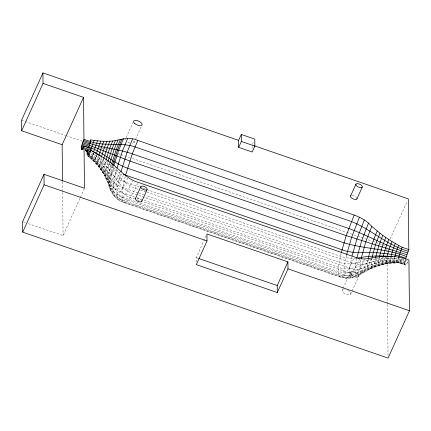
<?xml version="1.0" encoding="UTF-8"?>
<svg xmlns="http://www.w3.org/2000/svg" width="431" height="431" viewBox="0 0 431 431"><rect width="100%" height="100%" fill="white"/><g stroke="black" fill="none" stroke-linecap="round" stroke-linejoin="round"><path stroke-width="0.32" stroke-dasharray="2.15 1.62" d="M111.462 164.502C105.854 178.499 107.648 197.333 124.203 202.662L340.619 277.268L346.093 278.372L347.698 277.823L353.188 277.472L351.664 277.99L350.532 277.343C348.183 270.857 350.678 263.729 351.755 257.199M146.874 192.188L351.831 262.84C362.115 267.662 371.56 260.663 381.613 259.295C390.475 258.228 399.898 257.738 408.227 261.498L406.331 264.521L405.42 265.108L404.86 263.675L405.366 259.861L399.844 257.959M90.268 150.16C90.23 152.165 89.093 154.46 87.304 155.44L86.739 154.007L87.644 148.56M405.081 261.348C393.358 256.644 380.19 258.169 368.015 260.146L367.46 265.911L368.106 269.019L368.855 269.45C380.223 264.79 393.88 259.699 405.83 264.968M83.738 148.323L89.869 150.441L89.432 153.097C98.047 158.576 105.843 165.38 112.227 173.364C117.825 181.165 122.668 190.448 132.705 193.271L349.121 267.877C360.3 272.855 369.717 263.885 380.255 261.816C389.215 260.087 398.998 258.745 407.548 262.759M356.766 258.255L355.198 267.699L355.025 271.271C363.532 266.644 372.95 263.691 382.502 262.129C389.963 261.278 397.888 260.071 404.86 263.675M360.941 259.807L359.901 268.702L360.111 271.029L360.682 272.473L361.598 272.995C369.938 271.056 373.882 265.496 376.942 258.121M371.834 258.39L371.123 264.693L371.285 266.423L371.705 267.5L372.384 267.888C376.619 265.808 377.982 260.421 380.196 256.574M375.541 257.792L374.862 263.653L375.385 266.175L375.994 266.525C381.742 266.331 383.859 260.636 385.95 256.273M379.366 257.021L378.655 262.797L378.784 264.192L379.668 265.372L387.183 263.691L398.675 262.781L400.162 261.45L401.476 259.176M383.315 256.03L382.502 262.129L382.917 264.144L383.401 264.424C386.262 263.061 387.243 259.489 388.724 256.898M387.103 256.224L386.381 261.649L386.747 263.443L387.183 263.691L389.301 261.795L392.162 256.472M390.928 256.542L390.281 261.358L390.367 262.339L390.992 263.169L392.873 261.488L395.421 256.763M394.769 256.978L394.252 260.087L394.489 262.673L394.828 262.867L395.852 262.204L397.975 258.815M398.621 257.539L398.109 261.348L398.368 262.608L405.42 265.108M90.688 150.16L89.729 155.106L89.966 157.692C97.665 164.383 103.812 172.831 107.809 182.216L108.639 182.696C111.139 189.101 112.944 196.229 119.198 200.151C126.482 196.617 128.891 187.415 132.689 180.799M93.344 152.838L92.52 157.369L92.784 160.278C99.599 166.452 104.852 174.323 108.639 182.696C113.816 180.147 115.486 173.564 118.196 168.855M96.361 153.474L95.149 159.739L95.445 163.02L96.463 163.069L97.174 162.433L100.612 156.572M98.979 155.176L97.616 162.223L97.648 165.138L98.44 166.188C101.296 164.825 102.282 161.253 103.763 158.662M101.441 156.895L100.224 162.498L99.82 166.673L99.949 168.068L100.832 169.248C103.919 167.81 105.019 163.985 106.613 161.199M103.607 159.184C102.826 163.36 101.08 167.885 102.449 172.088L103.057 172.438C106.511 170.832 107.734 166.56 109.517 163.446M115.341 167.233C112.997 171.328 111.478 177.001 106.969 179.172L106.215 178.741C104.485 173.327 106.813 167.514 107.804 162.148L109.566 163.909C106.22 173.488 106.592 181.974 110.869 191.089L111.909 191.687C118.051 188.751 120.147 181.058 123.331 175.492M125.243 176.446C123.702 184.705 120.271 193.664 122.991 201.967L124.203 202.662C131.789 198.933 134.235 189.284 138.206 182.388M341.029 253.67C339.703 261.089 336.832 269.165 339.402 276.567L340.619 277.268C347.849 273.798 350.306 264.726 354.061 258.164M346.497 255.179C345.193 262.468 342.37 270.409 344.897 277.683L346.093 278.372L351.664 277.99L353.425 277.381M112.496 165.693C111.02 173.03 107.82 180.982 110.094 188.417L111.069 188.977C116.79 186.251 118.757 179.097 121.72 173.909M113.563 166.409C111.704 173.914 109.436 181.64 110.223 189.446L113.164 193.961L113.87 195.76L115.007 196.407C121.898 193.066 124.187 184.36 127.781 178.1M116.93 168.37C114.84 176.699 112.302 185.287 113.164 193.961L117.259 197.57L122.232 200.032L338.642 274.639L344.153 275.786L349.821 275.544L351.637 275M28.301 223.614L63.093 235.612L80.091 197.964M80.365 197.36L84.201 188.859M126.186 137.559L132.818 122.862M133.987 142.817L141.174 126.897M196.299 262.08L196.25 257.63L206.395 235.164M252.383 144.428L253.719 141.47M342.359 290.133L342.914 288.905M343.189 288.296L349.552 274.208M350.715 294.168L351.82 291.717M352.1 291.103L357.902 278.243M390.19 238.93L407.187 201.288M90.806 150.376L90.106 151.836C98.807 156.879 106.92 162.999 113.903 170.25C120.728 178.919 128.508 187.399 139.87 189.775M93.974 152.746L91.975 156.394L90.763 157.73L89.966 157.692L87.003 155.268L88.253 151.89L88.42 148.506L87.251 150.198L95.801 155.801L102.95 161.921L108.493 168.376L111.721 173.785L114.802 176.839L118.988 179.533L123.988 181.688L139.261 186.952M97.147 155.015L95.046 158.818L93.166 160.499L87.304 155.44L88.452 152.003L89.869 150.441M112.399 165.52C110.379 169.054 109.011 173.914 105.105 175.746L104.426 175.358C100.369 167.217 93.958 160.354 86.814 154.783L88.123 151.567L85.058 150.511M120.093 172.195C117.318 177.055 115.476 183.757 110.12 186.305L109.205 185.783L108.639 184.333M359.853 258.444L357.11 264.192L352.569 272.139M364.723 259.079L359.594 269.23L357.218 273.028C365.795 270.372 373.257 264.559 382.34 262.98C390.427 261.461 399.225 259.898 406.907 263.777M368.37 259.963L362.029 271.616L358.35 275.684M371.57 258.891C368.591 265.189 365.402 272.047 358.845 275.339M382.733 256.946L378.978 263.858L376.813 266.245L368.855 269.45L361.598 272.995L359.529 274.402M350.43 275.086L347.698 277.823L342.252 276.707L125.841 202.107C113.45 198.465 112.087 184.786 106.015 175.439C101.22 167.675 94.992 160.811 87.714 155.3L88.727 151.911L85.047 150.645M350.807 274.601L351.944 273.135L353.921 273.092M356.135 274.412L355.058 275.802L356.933 275.183M360.057 274.154C367.433 268.928 376.037 265.431 384.861 263.481C391.989 262.258 399.629 260.922 406.331 264.521M357.466 275.808L359.018 274.752M356.879 272.952L355.263 273.917L355.914 275.565L356.976 274.876M357.504 274.536C365.262 269.65 373.968 266.175 382.917 264.144C390.265 262.867 398.179 261.186 405.118 264.93M357.418 272.634C365.224 268.244 373.817 265.124 382.615 263.373C390.023 262.263 397.964 260.755 404.93 264.451M352.326 276.75L350.532 277.343L344.897 277.683L339.402 276.567L122.991 201.967L118.008 199.467C115.255 190.863 118.951 181.629 120.529 173.1C115.923 171.226 112.539 167.74 109.566 163.909M352.24 274.822L355.263 273.917M368.015 260.146C358.587 262.242 348.851 266.105 339.256 262.22L145.753 195.518M351.464 275.975L349.67 276.061L344.256 274.919L127.845 200.313C115.627 196.789 113.515 183.541 107.136 174.436C102.034 166.872 95.596 160.219 88.215 154.853L89.061 151.615L85.381 150.344M356.103 258.277L351.459 258.422L345.877 257.749L340.398 256.289L148.172 190.023M349.557 272.645L343.873 272.737L338.362 271.535L121.946 196.935C110.034 193.815 109.285 181.365 103.844 172.551C99.464 165.299 93.559 159.023 86.739 154.007L88.08 151.049L85.009 149.993M349.557 272.607L346.567 271.945L142.887 201.724M350.15 272.737L351.944 273.135M21.55 120.271L24.734 121.37M25.37 121.585L65.469 135.409M66.105 135.63L82.019 141.115M99.205 147.041L100.477 147.477M101.113 147.698L103.02 148.356M103.661 148.576L105.568 149.234M106.204 149.455L108.116 150.112M118.299 153.625L120.206 154.282M120.842 154.503L129.753 157.574M132.301 158.452L346.163 232.174M346.799 232.395L356.987 235.908M357.622 236.123L372.26 241.171M372.896 241.392L375.444 242.27M376.08 242.491L378.628 243.364M379.264 243.585L381.807 244.463M382.442 244.684L384.991 245.562M85.413 147.908L89.707 149.39M85.16 148.442L88.226 149.498L86.965 151.68L95.396 157.913L102.373 164.895L107.707 172.422L110.745 178.843L113.73 182.372L117.857 185.362L122.84 187.614L138.114 192.883M85.047 149.293L88.113 150.354L86.793 152.962L95.149 159.739L102.028 167.465L107.238 175.929L110.158 183.229L113.094 187.162L117.184 190.41L122.151 192.749L134.881 197.139M85.149 149.638L89.443 151.119L88.791 154.109C97.32 159.96 104.808 167.336 110.648 175.88C116.02 185.901 122.253 196.719 134.612 198.874M85.182 150.828L88.452 152.003L85.386 150.947M404.908 262.63C395.502 258.374 384.835 260.125 374.965 261.558C362.686 263.239 351.227 272.236 338.567 267.355L135.523 197.36M143.081 188.266L145.63 189.144M140.506 189.99L146.238 191.967M138.755 193.104L145.118 195.297M137.155 199.752L140.339 200.846M196.25 257.63L198.152 258.288M23.242 221.873L25.768 222.741M88.15 148.83L90.176 149.896M355.914 275.565L356.954 276.158M107.319 161.706L105.859 160.391C103.262 168.548 102.939 174.889 107.809 182.216M386.909 246.888L386.93 248.897M386.936 249.571L386.957 251.58M387.011 256.935L387.501 303.828M387.507 304.496L388.04 355.408M252.13 146.292L252.162 149.471M62.533 181.747L62.635 191.843M62.646 192.517L63.093 235.612M136.993 197.942A3.486 1.557 24.3 0 1 140.905 199.553M352.122 195.469A3.486 1.557 24.3 0 1 356.55 197.608M347.634 290.375A4.644 2.074 24.3 0 1 350.091 294.653A4.644 2.074 24.3 0 1 343.017 292.213A4.644 2.074 24.3 0 1 345.398 289.6M133.535 140.969A4.644 2.074 24.3 0 1 131.988 143.485M129.833 143.038A4.644 2.074 24.3 0 1 127.668 141.993M125.642 139.94A4.644 2.074 24.3 0 1 125.491 139.31"/><path stroke-width="0.65" d="M84.04 146.298L84.476 188.25L43.989 174.291L22.606 221.653L22.714 232.142L388.067 358.091L409.45 310.729L408.922 260.038C400.776 256.558 391.752 256.143 383.014 256.359C373.445 256.849 364.006 261.472 354.616 256.995L138.206 182.388C127.738 179.517 121.019 170.908 112.917 164.432C106.026 159.044 98.57 154.395 90.806 150.376L90.785 148.625L84.04 146.298L82.31 149.288L81.502 149.562C81.012 146.044 82.768 142.548 83.964 139.31L83.528 97.358L43.041 83.398L42.933 72.909L238.618 140.371L238.693 147.364L252.189 152.014L254.861 146.093L254.786 139.105L241.29 134.45L238.618 140.371M361.183 258.535L365.774 241.759L371.764 226.329C367.104 220.995 360.763 217.466 354.18 215.042L137.769 140.436C129.44 136.39 121.041 139.666 112.674 141.023C105.342 141.724 97.939 141.115 90.699 139.886L90.235 140.969M368.128 259.537C369.97 249.684 373.23 240.132 377.244 230.968L371.764 226.329M371.942 257.835L375.493 244.641L379.953 233.166L377.244 230.968M375.541 257.792L378.784 245.638L382.793 235.326L379.953 233.166M379.366 257.021L382.168 246.677L385.756 237.449L382.793 235.326M341.185 253.019L346.19 235.612L354.18 215.042M346.653 254.532L351.572 237.427L359.422 217.208M352.046 255.976L356.863 239.13L364.319 219.934M356.766 258.255L361.706 240.606L368.527 223.048M357.929 258.007C366.253 256.294 374.825 255.815 383.315 256.03L385.632 247.755L388.832 239.523L385.756 237.449M383.315 256.03L387.103 256.224L389.166 248.865L392.011 241.543L388.832 239.523M387.103 256.224L390.928 256.542L392.754 250.007L395.281 243.504L392.011 241.543M394.769 256.978L396.391 251.176L398.637 245.401L395.281 243.504M398.621 257.539L402.064 247.222L398.637 245.401M405.501 259.317L408.814 249.549L408.286 198.858L254.651 145.899M90.699 139.886L90.715 141.632L88.678 147.418L81.933 145.091M98.457 154.831L93.592 151.804L97.454 140.835M96.361 153.474L100.709 141.126M101.441 156.895L104.464 147.343L106.92 141.325M103.736 158.635L107.114 147.962L109.857 141.239M106.042 159.739L109.619 148.506L112.674 141.023M107.976 161.533L111.968 148.981L115.357 140.684M109.9 162.719L114.161 149.379L117.895 140.22M111.624 163.925L116.187 149.697L120.292 139.639M112.674 165.073L117.544 149.88L121.93 139.138M113.73 165.816L118.816 150.026L123.487 138.572M117.097 167.778L122.555 150.866L127.662 138.351M120.879 171.856L127.15 152.175L132.532 138.987M405.76 258.228C396.52 254.543 386.499 253.633 376.672 252.728C365.073 251.693 353.118 254.177 341.972 249.743L125.561 175.137L132.295 153.851L137.769 140.436M94.114 140.42L90.688 150.16L93.592 151.804M103.866 141.287L101.678 146.653L98.979 155.176L100.455 156.205M42.933 72.909L21.55 120.271L21.658 130.76L62.145 144.714L62.527 181.074M21.658 130.76L43.041 83.398M62.145 144.714L83.528 97.358M22.714 232.142L44.102 184.78L43.989 174.291M135.496 198.438L140.84 186.601M141.761 201.466L147.106 189.624A3.486 1.557 24.3 0 0 143.119 186.203A3.486 1.557 24.3 0 0 141.697 188.509A3.486 1.557 24.3 0 0 147.106 189.624M238.693 147.364L241.365 141.443L241.29 134.45M207.015 240.945L196.326 264.623L277.3 292.536L287.989 268.858L287.919 261.865L206.945 233.952L207.015 240.945L44.102 184.78M277.3 292.536L277.225 285.548L287.919 261.865M350.624 195.965L355.968 184.123M356.89 198.993L362.234 187.151A3.486 1.557 24.3 0 0 358.247 183.73A3.486 1.557 24.3 0 0 356.825 186.036A3.486 1.557 24.3 0 0 362.234 187.151M390.928 256.542L392.205 256.687M90.558 141.632C105.18 146.782 120.621 141.923 134.984 146.923L351.4 221.529C371.28 229.384 387.194 245.298 408.119 251.171M241.365 141.443L254.861 146.093M402.064 247.222L408.814 249.549M83.964 139.31L90.715 141.632M83.501 140.387L90.251 142.715M407.446 252.905C387.157 246.494 368.634 235.735 348.711 228.457L132.295 153.851C118.315 148.997 103.321 148.216 89.33 143.237L89.804 143.868L83.054 141.54M82.633 142.736L89.384 145.064M406.816 254.694L346.19 235.612L129.779 161.005L89.228 145.22M82.256 143.932L89.007 146.254M406.25 256.483C386.257 248.536 364.281 249.032 343.922 242.782L127.511 168.176C113.385 163.387 102.934 151.809 88.646 147.052M81.669 146.184L84.126 147.03M81.481 147.17L83.318 147.806M81.362 148.027L83.205 148.663M81.33 148.722L83.172 149.358M81.378 149.239L82.607 149.665M287.989 268.858L409.45 310.729M198.783 258.503L277.225 285.548M123.325 174.232L125.561 175.137M141.751 200.598A3.486 1.557 24.3 0 1 138.222 201.471A3.486 1.557 24.3 0 1 135.813 198.147M356.997 198.594A3.486 1.557 24.3 0 1 352.935 198.81A3.486 1.557 24.3 0 1 350.942 195.674M351.518 274.919A4.644 2.074 24.3 0 0 358.732 276.406A4.644 2.074 24.3 0 0 353.415 271.842A4.644 2.074 24.3 0 0 351.518 274.919M134.79 123.573A4.644 2.074 24.3 0 0 142.004 125.06A4.644 2.074 24.3 0 0 136.686 120.497A4.644 2.074 24.3 0 0 134.79 123.573"/></g></svg>
